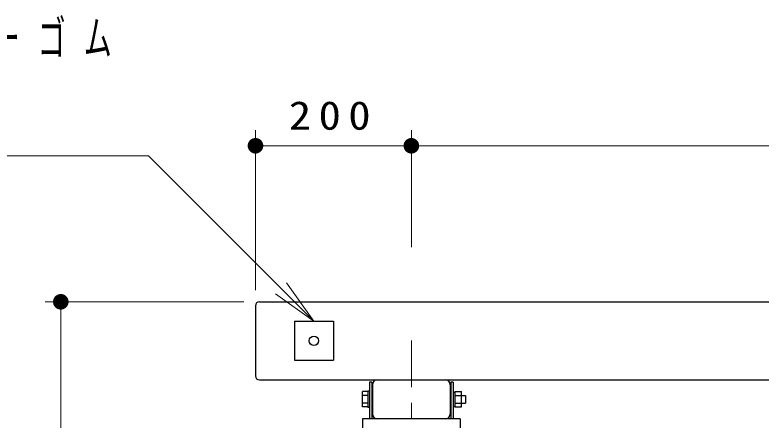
# Model space of a CAD drawing. Units: millimetres on the paper, scale 1:20. Extents: x -365 to 10, y -38 to 257.
# Drawn here: x -333.97 to -286.09, y 107.36 to 133.32 of the extents above; entities that cross this region are included whole.
import ezdxf

# ---------------------------------------------------------------- set-up
doc = ezdxf.new("R2010")
doc.units = ezdxf.units.MM
doc.linetypes.add('USER2', pattern=[6, 3, -1, 1, -1])
doc.layers.add('LY_1', color=7, linetype='Continuous', lineweight=25)
doc.styles.add('ＭＳ ゴシック', font='')
doc.styles.get('ＭＳ ゴシック').set_extended_font_data('MS Gothic')

# ---------------------------------------------------------------- blocks, each defined once
blk = doc.blocks.new('filled_dot')
at = {"color": 0, "linetype": 'Continuous', "lineweight": -2, "const_width": 1.25}
blk.add_lwpolyline([(-0.625, 0, 1), (0.625, 0, 1)], format="xyb", close=True, dxfattribs=at)

msp = doc.modelspace()

# ---------------------------------------------------------------- linework, layer by layer
at = {"layer": 'LY_1', "lineweight": 13}
for p, q in [((-318.531, 115.687), (-318.531, 125.937)), ((-308.531, 118.437), (-308.531, 125.937)), ((-318.531, 124.937), (-308.531, 124.937)), ((-308.531, 124.937), (-254.031, 124.937)), ((-316.55, 116.162), (-314.782, 113.687)), ((-314.782, 113.687), (-317.257, 115.455)), ((-314.782, 113.687), (-316.903, 115.808)), ((-319.281, 114.937), (-332.023, 114.937)), ((-331.023, 91.027), (-331.023, 114.937))]:
    msp.add_line(p, q, dxfattribs=at)
at = {"layer": 'LY_1'}
for p, q in [((-318.281, 114.937), (-244.281, 114.937)), ((-318.531, 114.687), (-318.531, 110.187)), ((-316.031, 113.687), (-316.031, 111.187)), ((-316.031, 113.687), (-313.531, 113.687)), ((-313.531, 113.687), (-313.531, 111.187)), ((-316.031, 111.187), (-313.531, 111.187)), ((-318.281, 109.937), (-244.281, 109.937)), ((-311.056, 109.777), (-311.216, 109.777)), ((-311.216, 109.777), (-311.216, 107.437)), ((-311.056, 109.777), (-311.056, 107.437)), ((-305.846, 109.777), (-306.006, 109.777)), ((-306.006, 109.777), (-306.006, 107.437)), ((-305.846, 109.777), (-305.846, 107.437)), ((-311.316, 109.178), (-311.666, 109.178)), ((-311.666, 108.196), (-311.666, 109.178)), ((-311.216, 109.212), (-311.316, 109.212)), ((-311.316, 109.212), (-311.316, 108.162)), ((-311.031, 109.617), (-311.031, 107.757)), ((-306.031, 109.617), (-306.031, 107.757)), ((-305.721, 109.178), (-305.321, 109.178)), ((-305.721, 108.196), (-305.721, 109.178)), ((-305.321, 108.196), (-305.321, 109.178)), ((-311.316, 108.932), (-311.666, 108.932)), ((-305.846, 109.147), (-305.721, 109.147)), ((-305.721, 108.932), (-305.321, 108.932)), ((-305.321, 108.937), (-305.066, 108.937)), ((-305.066, 108.937), (-305.066, 108.437)), ((-311.316, 108.441), (-311.666, 108.441)), ((-311.316, 108.196), (-311.666, 108.196)), ((-305.846, 108.227), (-305.721, 108.227)), ((-305.721, 108.441), (-305.321, 108.441)), ((-305.721, 108.196), (-305.321, 108.196)), ((-305.321, 108.437), (-305.066, 108.437)), ((-311.216, 108.162), (-311.316, 108.162)), ((-311.656, 107.437), (-311.656, 81.027)), ((-305.406, 107.437), (-311.656, 107.437)), ((-305.406, 107.437), (-305.406, 81.027))]:
    msp.add_line(p, q, dxfattribs=at)
at = {"layer": 'LY_1', "linetype": 'USER2', "lineweight": 13}
msp.add_line((-308.531, 112.458), (-308.531, 71.937), dxfattribs=at)
at = {"layer": 'LY_1', "lineweight": 13}
msp.add_lwpolyline([(-314.782, 113.687), (-325.389, 124.293), (-346.845, 124.293)], dxfattribs=at)
at = {"layer": 'LY_1'}
msp.add_circle((-314.781, 112.437), 0.3, dxfattribs=at)
for centre, radius, start, end in [((-318.281, 114.687), 0.25, 90, 180), ((-318.281, 110.187), 0.25, 180, 270), ((-310.711, 109.617), 0.32, 90, 180), ((-306.351, 109.617), 0.32, 0, 90), ((-310.711, 107.757), 0.32, 180, 270), ((-306.351, 107.757), 0.32, 270, 0)]:
    msp.add_arc(centre, radius, start, end, dxfattribs=at)

# ---------------------------------------------------------------- block references
at = {"layer": 'LY_1', "lineweight": 13, "xscale": 0.4, "yscale": 0.4}
msp.add_blockref('filled_dot', (-318.531, 124.937), dxfattribs=at)
for p, rotation in [((-308.531, 124.937), 180), ((-331.023, 114.937), 270)]:
    msp.add_blockref('filled_dot', p, dxfattribs=dict(at, rotation=rotation))

# ---------------------------------------------------------------- texts
at = {"layer": 'LY_1', "style": 'ＭＳ ゴシック'}
for s, insert, char_height, attachment_point in [('\\T1.64;\\W0.6;スペーサーゴム', (-347.262, 131.793), 2.199, 4), ('\\T1.33;\\W1.15;200', (-313.531, 125.937), 1.833, 8)]:
    msp.add_mtext(s, dxfattribs=dict(at, insert=insert, char_height=char_height, attachment_point=attachment_point))

doc.saveas('drawing.dxf')
